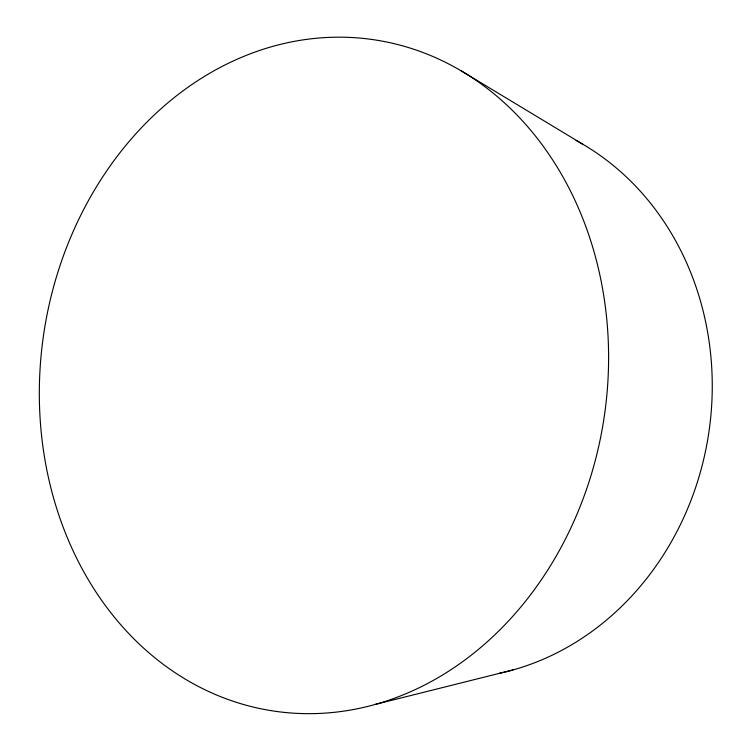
<?xml version="1.0" encoding="UTF-8"?>
<svg xmlns="http://www.w3.org/2000/svg" width="751" height="751" viewBox="0 0 751 751"><rect width="100%" height="100%" fill="white"/><g stroke="black" fill="none" stroke-linecap="round" stroke-linejoin="round"><path stroke-width="1.13" d="M375.453 704.372L512.933 669.958M460.635 70.51L583.095 144.417M576.055 140.446A283.362 251.641 -81.5 0 1 709.019 431.243A283.362 251.641 -81.5 0 1 499.396 673.318M531.426 593.609A339.368 283.296 -81.5 0 0 389.056 42.507A339.368 283.296 -81.5 0 0 51.462 490.187A339.368 283.296 -81.5 0 0 531.426 593.609"/></g></svg>
